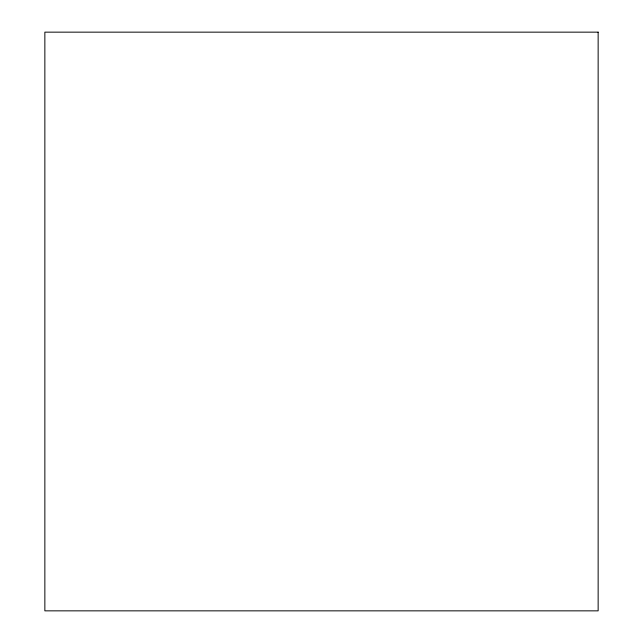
<?xml version="1.0" encoding="UTF-8"?>
<svg xmlns="http://www.w3.org/2000/svg" width="643" height="643" viewBox="0 0 643 643"><rect width="100%" height="100%" fill="white"/><g stroke="black" fill="none" stroke-linecap="round" stroke-linejoin="round"><path stroke-width="0.96" d="M598.143 32.15L44.857 32.15L44.857 610.85L598.143 610.85L598.143 32.15"/></g></svg>
